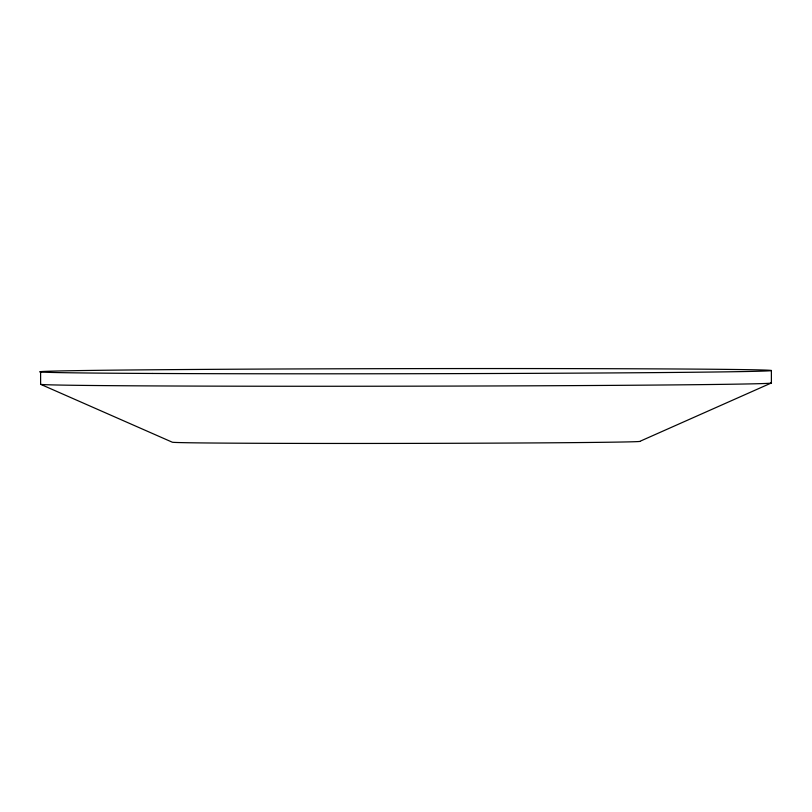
<?xml version="1.0" encoding="UTF-8"?>
<svg xmlns="http://www.w3.org/2000/svg" width="812" height="812" viewBox="0 0 812 812"><rect width="100%" height="100%" fill="white"/><g stroke="black" fill="none" stroke-linecap="round" stroke-linejoin="round"><path stroke-width="1.22" d="M40.6 371.866L40.62 384.32L172.327 442.215A233.826 1.634 -0.1 0 0 410.608 443.393A233.826 1.634 -0.1 0 0 639.897 441.332L771.4 382.949L771.38 370.485M770.75 382.838A365.461 2.548 -0.1 0 1 420.951 386.157A365.461 2.548 -0.1 0 1 40.62 384.32M152.585 373.459A365.461 2.548 -0.1 0 0 760.742 371.165A365.461 2.548 -0.1 0 0 304.642 368.902A365.461 2.548 -0.1 0 0 152.585 373.459"/></g></svg>
